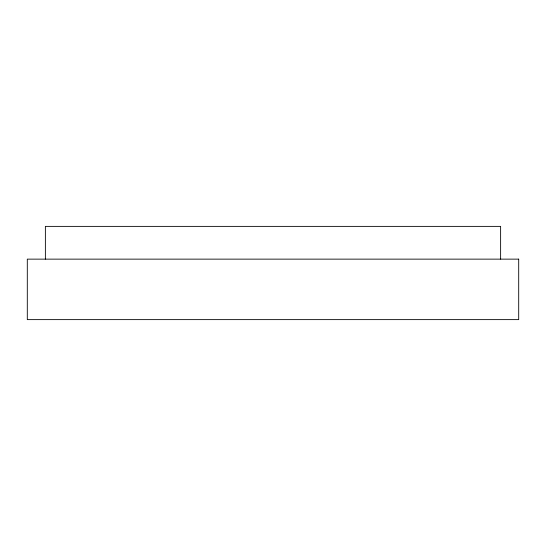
<?xml version="1.0" encoding="UTF-8"?>
<svg xmlns="http://www.w3.org/2000/svg" width="546" height="546" viewBox="0 0 546 546"><rect width="100%" height="100%" fill="white"/><g stroke="black" fill="none" stroke-linecap="round" stroke-linejoin="round"><path stroke-width="0.82" d="M500.621 259.138L500.621 226.378L45.379 226.378L45.379 259.138M518.7 259.138L27.3 259.138L27.3 319.622L518.7 319.622L518.7 259.138"/></g></svg>
